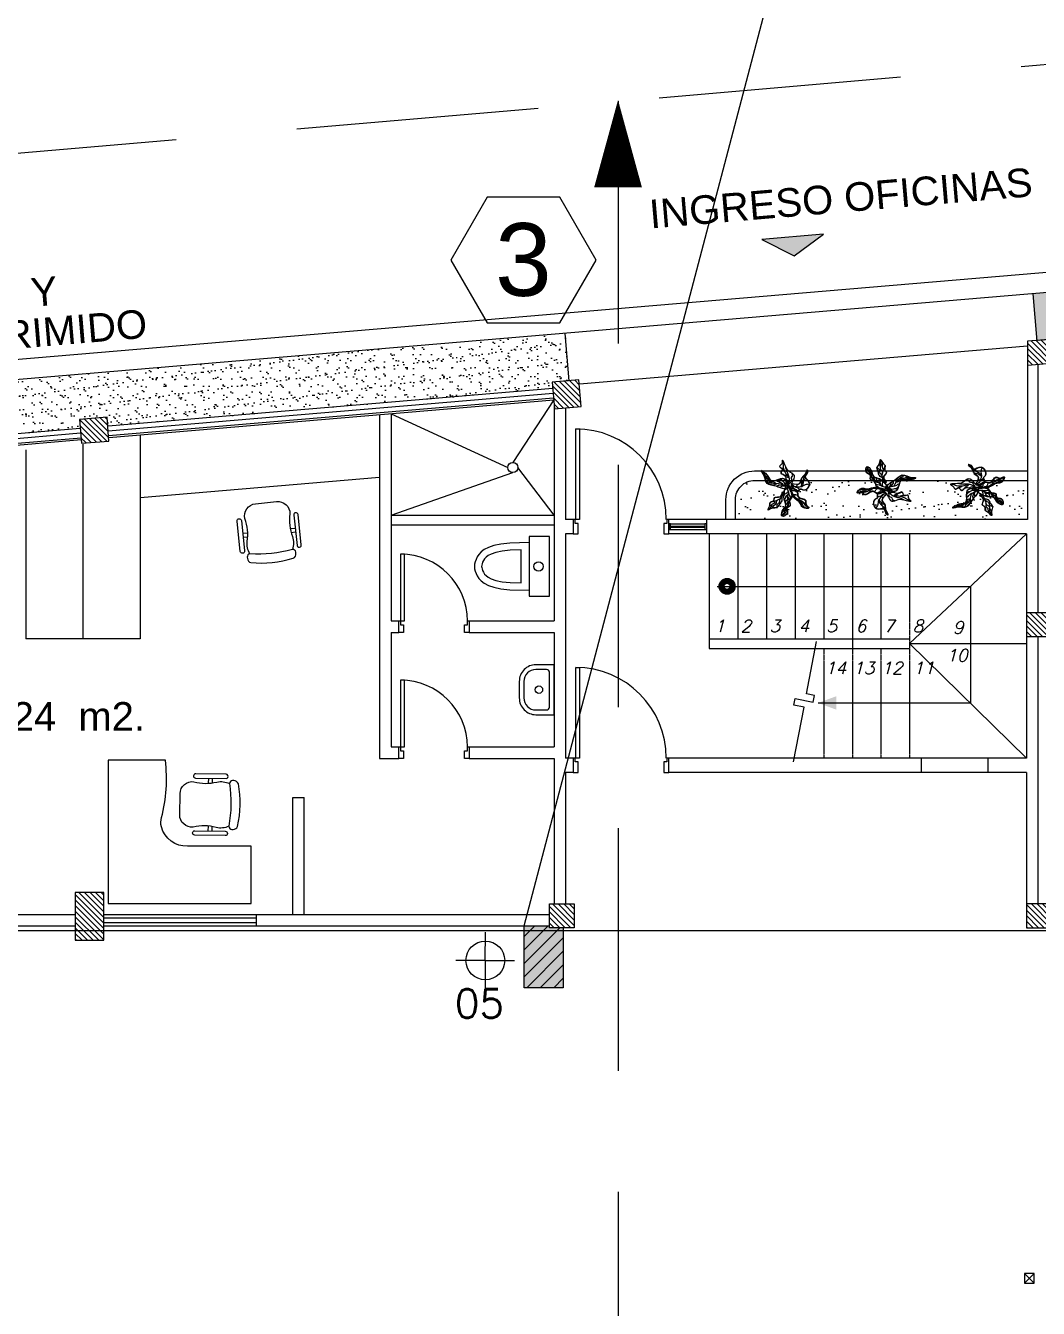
# Model space of a CAD drawing. Header units: millimetres. Extents: x -107 to 237943, y 136 to 168336.
# Drawn here: x 90443 to 101058, y 117755 to 131198 of the extents above; entities that cross this region are included whole.
import ezdxf

# ---------------------------------------------------------------- set-up
doc = ezdxf.new("R2010")
doc.units = ezdxf.units.MM
for name, pattern in [('CONTINUA', [0]), ('DASHED2', [0.375, 0.25, -0.125]), ('HIDDEN', [0.375, 0.25, -0.125]), ('HIDDEN2', [4.7625, 3.175, -1.5875])]:
    doc.linetypes.add(name, pattern=pattern)
for name, color, linetype in [('areas verdes', 82, 'Continuous'), ('edificios', 7, 'Continuous'), ('estructura metálica', 7, 'Continuous'), ('Hidrantes', 5, 'Continuous'), ('mobiliario', 34, 'Continuous'), ('sanitarios', 124, 'CONTINUA'), ('textos', 7, 'Continuous')]:
    doc.layers.add(name, color=color, linetype=linetype)
for name, color, linetype, lineweight in [('Evacuación', 94, 'DASHED2', 35), ('Línea Hidrante', 1, 'Continuous', 60), ('Zona de Seguridad', 94, 'Continuous', 9)]:
    doc.layers.add(name, color=color, linetype=linetype, lineweight=lineweight)
doc.styles.add('CUADRO', font='arial.ttf', dxfattribs={"height": 0.8})
doc.styles.get("Standard").update_dxf_attribs({"font": 'romans.shx', "width": 0.87})
doc.styles.add('style1', font='arial.ttf')
doc.styles.add('TEXTO', font='ITALIC.SHX', dxfattribs={"height": 0.25})

# ---------------------------------------------------------------- blocks, each defined once
blk = doc.blocks.new('LAVABO')
at = {"layer": 'sanitarios'}
for points in [[(-0.262, 0), (0.262, 0), (0.262, 0.192, 0.414214), (0.087, 0.366), (-0.087, 0.366, 0.414214), (-0.262, 0.192)], [(-0.182, 0.05), (0.182, 0.05, 0.414214), (0.212, 0.08), (0.212, 0.192, 0.414214), (0.087, 0.317), (-0.087, 0.317, 0.414214), (-0.212, 0.192), (-0.212, 0.08, 0.414214)]]:
    blk.add_lwpolyline(points, format="xyb", close=True, dxfattribs=at)
blk.add_circle((0, 0.16), 0.0389, dxfattribs=at)
blk = doc.blocks.new('INODORO')
at = {"layer": 'sanitarios'}
for p, q in [((0, 0.312), (0, -0.312)), ((0.212, 0.312), (0, 0.312)), ((0.212, 0.25), (0.212, 0.312)), ((0.212, -0.25), (0.212, 0.25)), ((0.212, -0.312), (0.212, -0.25)), ((0, -0.312), (0.212, -0.312))]:
    blk.add_line(p, q, dxfattribs=at)
blk.add_lwpolyline([(0.212, -0.25), (0.414, -0.244), (0.507, -0.234), (0.582, -0.219), (0.639, -0.199), (0.683, -0.177), (0.715, -0.152), (0.738, -0.126), (0.755, -0.099), (0.768, -0.074), (0.778, -0.049), (0.783, -0.024), (0.785, 0), (0.783, 0.024), (0.778, 0.049), (0.768, 0.074), (0.755, 0.099), (0.738, 0.126), (0.715, 0.152), (0.683, 0.177), (0.639, 0.199), (0.582, 0.219), (0.507, 0.234), (0.414, 0.244), (0.212, 0.25)], dxfattribs=at)
blk.add_lwpolyline([(0.297, -0.173), (0.409, -0.169), (0.496, -0.16), (0.562, -0.146), (0.609, -0.13), (0.642, -0.113), (0.663, -0.097), (0.678, -0.08), (0.69, -0.062), (0.699, -0.043), (0.705, -0.027), (0.709, -0.013), (0.71, 0), (0.709, 0.013), (0.705, 0.027), (0.699, 0.043), (0.69, 0.062), (0.678, 0.08), (0.663, 0.097), (0.642, 0.113), (0.609, 0.13), (0.562, 0.146), (0.496, 0.16), (0.409, 0.169), (0.297, 0.173)], close=True, dxfattribs=at)
blk.add_circle((0.113, 0), 0.0486, dxfattribs=at)
blk = doc.blocks.new('se')
at = {"layer": 'mobiliario'}
for p, q in [((-0.001, 0.408), (0.039, 0.435)), ((0.018, 0.372), (0.062, 0.401)), ((-0.379, 0.151), (-0.418, 0.124)), ((-0.352, 0.12), (-0.396, 0.091))]:
    blk.add_line(p, q, dxfattribs=at)
for points in [[(-0.527, 0.378, 0.327542), (-0.527, 0.32), (-0.519, 0.31, 0.414214), (-0.475, 0.301, -0.083518), (-0.105, 0.552, 0.414214), (-0.097, 0.597), (-0.104, 0.608, 0.320865), (-0.157, 0.629, 0.096797), (-0.527, 0.378)], [(-0.105, 0.552, -0.170443), (-0.018, 0.451, 0.130098), (0.116, 0.252, -0.452487), (0.092, 0.062), (-0.092, -0.062, -0.451123), (-0.277, -0.015, 0.128373), (-0.412, 0.183, -0.170443), (-0.475, 0.301)]]:
    blk.add_lwpolyline(points, format="xyb", dxfattribs=at)
for points in [[(-0.003, 0.577), (0.176, 0.313), (0.176, 0.313, -1), (0.139, 0.287), (-0.041, 0.552, -1)], [(-0.535, 0.216), (-0.356, -0.048), (-0.356, -0.048, 1), (-0.318, -0.023), (-0.498, 0.241, 1)]]:
    blk.add_lwpolyline(points, format="xyb", close=True, dxfattribs=at)
blk = doc.blocks.new('árbol 3')
at = {"layer": 'areas verdes', "color": 76}
for points in [[(-15, -5), (-41, 17), (-67, 37), (-83, 50), (-107, 47), (-142, 42), (-180, 48), (-200, 62), (-209, 81), (-233, 99), (-240, 118), (-247, 129), (-260, 166), (-286, 181)], [(-130, 80), (-117, 70), (-103, 67), (-84, 57), (-70, 46), (-63, 34), (-60, 32)], [(-56, 28), (-82, 28), (-103, 28), (-117, 17), (-125, 12)], [(-66, 71), (-81, 84), (-89, 89), (-99, 89)], [(-34, 13), (-45, 17), (-69, 19), (-94, 3)], [(-29, 8), (-37, 33), (-43, 52), (-56, 65), (-66, 74), (-71, 84), (-77, 93), (-80, 99)]]:
    blk.add_lwpolyline(points, dxfattribs=at)
at = {"layer": 'areas verdes', "color": 82}
for points in [[(-267, 151), (-260, 144), (-256, 136), (-249, 128), (-245, 123)], [(-238, 147), (-229, 132), (-232, 120), (-227, 109), (-222, 97), (-217, 89)], [(-217, 89), (-238, 94), (-244, 100), (-246, 103)], [(-238, 71), (-222, 59), (-214, 64), (-203, 58), (-189, 52), (-180, 51)], [(-126, 44), (-156, 28), (-171, 30), (-191, 34), (-208, 41), (-216, 45)], [(-173, 48), (-180, 59), (-189, 67), (-195, 78), (-199, 96)], [(-171, 66), (-161, 62), (-153, 58), (-142, 57), (-137, 50), (-132, 44)]]:
    blk.add_lwpolyline(points, dxfattribs=at)
at = {"layer": 'areas verdes', "color": 22}
for points in [[(-15, 31), (-12, 6), (-13, -18), (-6, -35), (-2, -48), (-16, -96), (-8, -130), (-6, -167), (-14, -189), (-31, -213), (-42, -232), (-42, -249), (-44, -270), (-67, -294), (-69, -297)], [(-13, 17), (0, 0), (12, -21), (17, -36), (22, -41)], [(-7, -35), (-11, -48), (-30, -62), (-39, -66), (-48, -74), (-50, -84)], [(-10, -73), (-30, -92), (-33, -94), (-37, -112), (-45, -124)], [(-10, -1), (-17, -12), (-26, -13), (-41, -19)], [(-12, -113), (-17, -129), (-32, -138), (-35, -149), (-38, -152)], [(-11, -82), (-9, -98), (1, -115), (7, -127), (9, -133)], [(-8, -130), (-4, -145), (5, -155), (11, -162)], [(-1, -49), (4, -75), (16, -95), (17, -104), (16, -114)], [(-42, -252), (-55, -271), (-65, -279), (-75, -281)], [(-44, -236), (-65, -256), (-70, -257)], [(-19, -196), (-27, -202), (-34, -204), (-40, -212), (-55, -227)], [(-40, -248), (-35, -260), (-43, -273), (-40, -287), (-42, -293)], [(-32, -213), (-30, -237), (-24, -245), (-17, -256), (-17, -267)], [(-7, -149), (-15, -153), (-20, -172), (-29, -178)], [(-6, -166), (-4, -177), (-4, -185), (-13, -201), (-15, -206)]]:
    blk.add_lwpolyline(points, dxfattribs=at)
at = {"layer": 'areas verdes', "color": 40}
for points, knots in [([(22, -18), (32, -26), (39, -29), (34, -22), (22, 1), (30, 56), (84, 135), (-13, 172), (-29, 220), (-71, 313), (-65, 248), (-114, 223), (-46, 197), (-101, 155), (-52, 139), (-19, 105), (-36, 47), (-24, 25), (-18, 18)], [0.9363006, 0.9363006, 0.9363006, 0.9363006, 0.9691419, 0.9691419, 0.9691419, 1.0709655, 1.1703554, 1.2603386, 1.369314, 1.4381166, 1.484801, 1.532285, 1.5851477, 1.6384999, 1.6795516, 1.7296197, 1.8232345, 1.8578781, 1.8578781, 1.8578781, 1.8578781]), ([(36, -25), (27, -14), (10, 5), (-4, 37), (8, 64), (10, 90), (0, 120), (-28, 145), (-43, 178), (-58, 219), (-54, 256), (-63, 282), (-66, 290)], [0, 0, 0, 0, 0.07689, 0.1326198, 0.1662862, 0.2269957, 0.2669954, 0.3262121, 0.41732, 0.4562433, 0.5535616, 0.6001672, 0.6001672, 0.6001672, 0.6001672])]:
    blk.add_open_spline(points, degree=3, knots=knots, dxfattribs=at)
at = {"layer": 'areas verdes', "color": 82}
for points, knots in [([(-11, 2), (-10, 37), (-42, 153), (-194, 27), (-208, 135), (-312, 199), (-244, 122), (-251, 31), (-122, 24), (-72, -14), (-11, -7), (-11, 2)], [0, 0, 0, 0, 0.182868, 0.416555, 0.549154, 0.680944, 0.745114, 0.934139, 1.10648, 1.278488, 1.325737, 1.325737, 1.325737, 1.325737]), ([(-8, 2), (-7, 37), (-39, 153), (-191, 27), (-206, 135), (-309, 199), (-241, 121), (-248, 31), (-119, 24), (-69, -14), (-9, -7), (-8, 2)], [0, 0, 0, 0, 0.182868, 0.416555, 0.549154, 0.680944, 0.745114, 0.934139, 1.10648, 1.278488, 1.325737, 1.325737, 1.325737, 1.325737]), ([(-116, -126), (-120, -130), (-129, -136), (-143, -139), (-158, -143), (-174, -146), (-187, -150), (-193, -153)], [0, 0, 0, 0, 0.029264, 0.055452, 0.0746565, 0.1078739, 0.1428347, 0.1428347, 0.1428347, 0.1428347]), ([(-88, -113), (-92, -119), (-99, -131), (-95, -159), (-128, -171), (-123, -196), (-125, -207), (-125, -212)], [0, 0, 0, 0, 0.034639, 0.0706072, 0.1325901, 0.1656923, 0.1916285, 0.1916285, 0.1916285, 0.1916285]), ([(-148, -142), (-152, -152), (-156, -165), (-175, -172), (-185, -183), (-194, -188), (-198, -190)], [0, 0, 0, 0, 0.0496844, 0.0674882, 0.1007055, 0.1236684, 0.1236684, 0.1236684, 0.1236684]), ([(-148, -179), (-152, -184), (-158, -192), (-169, -203), (-173, -212), (-175, -216)], [0, 0, 0, 0, 0.03246616, 0.05377168, 0.08092042, 0.08092042, 0.08092042, 0.08092042])]:
    blk.add_open_spline(points, degree=3, knots=knots, dxfattribs=at)
at = {"layer": 'areas verdes'}
for points, knots in [([(-88, 218), (-77, 209), (-63, 199), (-53, 179), (-44, 173), (-39, 168), (-38, 166)], [0, 0, 0, 0, 0.0706561, 0.0917453, 0.1122064, 0.1255449, 0.1255449, 0.1255449, 0.1255449]), ([(-79, 165), (-79, 159), (-78, 146), (-55, 147), (-43, 130), (-28, 131), (-19, 126), (-21, 112), (14, 108), (-7, 134), (-6, 153), (-21, 166), (-20, 181), (-28, 199), (-30, 212), (-31, 222)], [0, 0, 0, 0, 0.0271155, 0.059232, 0.0954053, 0.1217468, 0.1355678, 0.144279, 0.1843421, 0.2189205, 0.2569924, 0.2861517, 0.3137936, 0.330289, 0.3829786, 0.3829786, 0.3829786, 0.3829786]), ([(-29, 96), (-25, 91), (-17, 80), (-3, 65), (-5, 26), (5, 45), (18, 49), (19, 64), (42, 74), (20, 107), (50, 128), (39, 144), (35, 150)], [0, 0, 0, 0, 0.0343121, 0.0715138, 0.1185564, 0.1354111, 0.154903, 0.1818378, 0.2031285, 0.2661383, 0.3119413, 0.3494586, 0.3494586, 0.3494586, 0.3494586]), ([(176, -210), (167, -204), (149, -192), (143, -165), (137, -146), (132, -138), (130, -135)], [0, 0, 0, 0, 0.0551704, 0.1099501, 0.1383493, 0.1575389, 0.1575389, 0.1575389, 0.1575389]), ([(179, -173), (175, -168), (169, -160), (154, -157), (150, -149), (148, -144)], [0, 0, 0, 0, 0.03259188, 0.05004182, 0.07452724, 0.07452724, 0.07452724, 0.07452724])]:
    blk.add_open_spline(points, degree=3, knots=knots, dxfattribs=at)
at = {"layer": 'areas verdes', "color": 22}
for points, knots in [([(26, 44), (64, 37), (122, 26), (123, 95), (155, 124), (178, 146), (196, 207), (199, 145), (145, 113), (257, 59), (174, -43), (117, 2), (84, -63), (41, 0), (30, 31), (26, 44)], [0, 0, 0, 0, 0.157182, 0.235929, 0.297644, 0.368104, 0.43396, 0.49021, 0.562613, 0.700815, 0.869999, 0.924666, 1.005001, 1.108295, 1.188876, 1.188876, 1.188876, 1.188876]), ([(29, 43), (68, 36), (125, 25), (126, 94), (158, 123), (181, 144), (199, 206), (203, 144), (148, 112), (260, 57), (177, -44), (121, 0), (88, -65), (44, -1), (34, 29), (29, 43)], [0, 0, 0, 0, 0.157182, 0.235929, 0.297644, 0.368104, 0.43396, 0.49021, 0.562613, 0.700815, 0.869999, 0.924666, 1.005001, 1.108295, 1.188876, 1.188876, 1.188876, 1.188876]), ([(34, 37), (41, 30), (58, 15), (95, 11), (140, 8), (155, 49), (157, 77), (159, 103), (167, 123), (188, 146), (193, 169), (197, 186)], [0, 0, 0, 0, 0.0516977, 0.112857, 0.1947845, 0.2504954, 0.3147001, 0.3476255, 0.3851684, 0.4227521, 0.5086457, 0.5086457, 0.5086457, 0.5086457]), ([(1, 26), (-7, 32), (-20, 39), (-25, 7), (-43, -4), (-44, -18), (-46, -51), (-64, -106), (-14, -188), (-70, -228), (-85, -322), (6, -270), (-39, -211), (31, -194), (-8, -139), (44, -99), (20, -46), (23, -15), (1, 26)], [0.7801138, 0.7801138, 0.7801138, 0.7801138, 0.8069013, 0.8250452, 0.8725292, 0.8725292, 0.8725292, 0.9901937, 1.0664767, 1.1518406, 1.2133417, 1.2866813, 1.3418668, 1.3926035, 1.4455036, 1.5046429, 1.5757652, 1.6178206, 1.6178206, 1.6178206, 1.6178206]), ([(3, 27), (-5, 33), (-18, 40), (-23, 8), (-41, -3), (-42, -17), (-44, -50), (-62, -104), (-12, -187), (-68, -227), (-83, -321), (8, -269), (-37, -210), (33, -193), (-6, -138), (46, -97), (22, -44), (25, -14), (3, 27)], [0.7801138, 0.7801138, 0.7801138, 0.7801138, 0.8069013, 0.8250452, 0.8725292, 0.8725292, 0.8725292, 0.9901937, 1.0664767, 1.1518406, 1.2133417, 1.2866813, 1.3418668, 1.3926035, 1.4455036, 1.5046429, 1.5757652, 1.6178206, 1.6178206, 1.6178206, 1.6178206]), ([(52, 21), (54, 18), (63, 6), (91, 13), (107, -15), (126, -13), (135, -12)], [0, 0, 0, 0, 0.0198324, 0.072785, 0.1171375, 0.1632985, 0.1632985, 0.1632985, 0.1632985]), ([(75, 14), (80, 16), (91, 20), (85, 41), (96, 39), (101, 38)], [0, 0, 0, 0, 0.02681072, 0.05315109, 0.07319409, 0.07319409, 0.07319409, 0.07319409]), ([(129, 12), (133, 12), (143, 15), (160, 30), (182, 37), (223, 46), (220, 32), (220, 30)], [0, 0, 0, 0, 0.0199049, 0.0549206, 0.1109278, 0.1703312, 0.1785626, 0.1785626, 0.1785626, 0.1785626]), ([(130, 16), (132, 25), (136, 42), (144, 64), (134, 78), (137, 90), (135, 103), (141, 107), (143, 109)], [0, 0, 0, 0, 0.0479971, 0.0941222, 0.1096565, 0.1294803, 0.1558207, 0.1686826, 0.1686826, 0.1686826, 0.1686826]), ([(154, 53), (154, 65), (155, 81), (169, 97), (185, 98), (190, 89), (194, 84)], [0, 0, 0, 0, 0.0577137, 0.0834376, 0.1034805, 0.1315283, 0.1315283, 0.1315283, 0.1315283])]:
    blk.add_open_spline(points, degree=3, knots=knots, dxfattribs=at)
at = {"layer": 'areas verdes', "color": 30}
for points, knots in [([(20, -3), (44, 1), (102, -20), (88, -94), (139, -111), (191, -126), (168, -177), (237, -216), (168, -214), (137, -193), (124, -147), (84, -125), (56, -96), (39, -87), (31, -83)], [0.0155931, 0.0155931, 0.0155931, 0.0155931, 0.09713, 0.1690756, 0.2191745, 0.2719147, 0.3172664, 0.3746467, 0.421679, 0.4643262, 0.5138518, 0.5751827, 0.6190689, 0.6492155, 0.6492155, 0.6492155, 0.6492155]), ([(89, -40), (84, -36), (71, -25), (50, -34), (29, -30), (19, -24), (12, -19)], [0, 0, 0, 0, 0.0320309, 0.084341, 0.1004318, 0.1435272, 0.1435272, 0.1435272, 0.1435272]), ([(13, -24), (18, -32), (26, -43), (29, -63), (36, -74), (41, -82), (43, -85)], [0, 0, 0, 0, 0.0506208, 0.0705123, 0.1019619, 0.1194941, 0.1194941, 0.1194941, 0.1194941]), ([(16, -7), (41, -3), (98, -24), (85, -98), (136, -115), (187, -129), (164, -180), (233, -219), (165, -217), (133, -197), (120, -150), (80, -128), (53, -99), (35, -91), (28, -86)], [0.0155931, 0.0155931, 0.0155931, 0.0155931, 0.09713, 0.1690756, 0.2191745, 0.2719147, 0.3172664, 0.3746467, 0.421679, 0.4643262, 0.5138518, 0.5751827, 0.6190689, 0.6492155, 0.6492155, 0.6492155, 0.6492155]), ([(22, -27), (23, -27), (33, -38), (40, -75), (75, -105), (109, -129), (145, -135), (159, -165), (179, -192), (201, -202), (213, -209)], [0.0302946, 0.0302946, 0.0302946, 0.0302946, 0.0320048, 0.0836764, 0.1510351, 0.1898478, 0.2299355, 0.2675923, 0.2995721, 0.3478317, 0.3478317, 0.3478317, 0.3478317]), ([(95, -79), (89, -77), (74, -72), (47, -78), (41, -62), (38, -56)], [0, 0, 0, 0, 0.0358092, 0.0857284, 0.115385, 0.115385, 0.115385, 0.115385]), ([(142, -115), (135, -112), (121, -107), (106, -124), (90, -117), (84, -112), (83, -110)], [0, 0, 0, 0, 0.0359808, 0.0691981, 0.1000726, 0.1111067, 0.1111067, 0.1111067, 0.1111067]), ([(99, -124), (107, -130), (121, -142), (128, -163), (132, -175), (133, -178)], [0, 0, 0, 0, 0.0486613, 0.0943198, 0.1138245, 0.1138245, 0.1138245, 0.1138245])]:
    blk.add_open_spline(points, degree=3, knots=knots, dxfattribs=at)
at = {"layer": 'areas verdes', "color": 76}
for points, knots in [([(-70, -48), (-67, -65), (-87, -109), (-155, -84), (-152, -140), (-200, -144), (-193, -188), (-230, -248), (-170, -200), (-120, -221), (-102, -167), (-63, -140), (-82, -88), (-48, -71), (-44, -33), (-71, -42), (-70, -48)], [0, 0, 0, 0, 0.0868425, 0.1831275, 0.2430135, 0.2947277, 0.3769443, 0.4500427, 0.5199786, 0.6195622, 0.6939521, 0.7664508, 0.8488186, 0.9087176, 0.9480911, 0.9815843, 0.9815843, 0.9815843, 0.9815843]), ([(-69, -49), (-67, -66), (-87, -110), (-155, -85), (-151, -141), (-200, -145), (-192, -189), (-229, -249), (-170, -201), (-119, -222), (-102, -168), (-63, -141), (-82, -89), (-48, -73), (-44, -34), (-71, -43), (-69, -49)], [0, 0, 0, 0, 0.0868425, 0.1831275, 0.2430135, 0.2947277, 0.3769443, 0.4500427, 0.5199786, 0.6195622, 0.6939521, 0.7664508, 0.8488186, 0.9087176, 0.9480911, 0.9815843, 0.9815843, 0.9815843, 0.9815843]), ([(-52, -44), (-58, -53), (-69, -70), (-73, -98), (-92, -117), (-114, -125), (-136, -140), (-126, -162), (-148, -187), (-180, -189), (-197, -215), (-207, -225), (-213, -231)], [0, 0, 0, 0, 0.0604792, 0.1021018, 0.1428137, 0.1928059, 0.228749, 0.2609172, 0.2993539, 0.3791478, 0.4106143, 0.4561307, 0.4561307, 0.4561307, 0.4561307]), ([(-77, -93), (-82, -95), (-93, -99), (-107, -99), (-116, -97), (-119, -96)], [0, 0, 0, 0, 0.02793387, 0.05672613, 0.07469761, 0.07469761, 0.07469761, 0.07469761])]:
    blk.add_open_spline(points, degree=3, knots=knots, dxfattribs=at)
blk = doc.blocks.new('puerta 70')
at = {"layer": 'edificios', "color": 4}
for points in [[(0, 720), (0, 740), (120, 740), (120, 690), (40, 690), (40, 720)], [(-700, 20), (0, 20), (0, 60), (-700, 60)], [(0, 20), (40, 20), (40, 50), (120, 50), (120, 0), (0, 0)]]:
    blk.add_lwpolyline(points, close=True, dxfattribs=at)
blk.add_arc((0, 20), 700, 90, 180, dxfattribs=at)

msp = doc.modelspace()

# ---------------------------------------------------------------- hatches: boundary and pattern name
h = msp.add_hatch(color=256)
h.dxf.hatch_style = 1
h.paths.add_polyline_path([(98160, 128957), (98499, 128787), (98806, 129012)])
at = {"layer": 'areas verdes'}
h = msp.add_hatch(dxfattribs=at)
h.set_pattern_fill('AR-SAND', color=82, scale=3)
h.paths.add_polyline_path([(105918, 128307), (106207, 128331), (106218, 128207), (110931, 128605), (110924, 128692), (111213, 128716), (111220, 128630), (115923, 129027), (115916, 129114), (116205, 129139), (116212, 129052), (120910, 129449), (120904, 129524), (121203, 129549), (121205, 129524), (121861, 129580), (121813, 130148), (101003, 128388), (101045, 127893), (101245, 127893), (101245, 127786), (105929, 128182)])
h = msp.add_hatch(dxfattribs=at)
h.set_pattern_fill('AR-SAND', color=82, scale=3)
h.paths.add_polyline_path([(95962, 127461), (96141, 127476), (96099, 127973), (90344, 127486), (90392, 126923), (91014, 126976), (91007, 127070), (91296, 127094), (91303, 127000), (91309, 127001), (95967, 127394)])
h = msp.add_hatch(dxfattribs=at)
h.set_pattern_fill('AR-SAND', color=256, scale=5)
h.set_pattern_definition([(37.5, (0, 12063), (-8.00016, 244.70662), [0, -193.04, 0, -215.9, 0, -206.375]), (7.5, (0, 12063), (224.76164, 358.41255), [0, -104.14, 0, -173.99, 0, -66.675]), (327.5, (-156.2, 12063), (395.49619, 0.7186), [0, -63.5, 0, -228.6, 0, -298.45]), (317.5, (-156.2, 12063), (381.7782, 111.46466), [0, -31.75, 0, -149.86, 0, -171.45])])
h.paths.add_polyline_path([(100945, 126432), (98083, 126432, 0.414214), (97883, 126232), (97883, 126022), (100945, 126022)])
at = {"layer": 'edificios'}
h = msp.add_hatch(dxfattribs=at)
h.set_pattern_fill('ANSI31', color=1, scale=13, angle=270)
h.paths.add_polyline_path([(131201, 130410), (130912, 130386), (130933, 130137), (131222, 130161)])
h.paths.add_polyline_path([(126197, 130007), (125908, 129982), (125929, 129733), (126218, 129758)])
h.paths.add_polyline_path([(121203, 129551), (120904, 129526), (120923, 129309), (121222, 129335)])
h.paths.add_polyline_path([(116205, 129139), (115916, 129114), (115933, 128908), (116222, 128932)])
h.paths.add_polyline_path([(110945, 128443), (111234, 128467), (111213, 128716), (110924, 128692)])
h.paths.add_polyline_path([(106207, 128331), (105918, 128307), (105939, 128058), (106228, 128082)])
h.paths.add_polyline_path([(101213, 127914), (100945, 127891), (100945, 127640), (101234, 127664)])
h.paths.add_polyline_path([(95985, 127182), (96264, 127206), (96241, 127485), (95962, 127461)])
h.paths.add_polyline_path([(91296, 127094), (91007, 127070), (91027, 126821), (91316, 126845)])
h.paths.add_polyline_path([(86071, 126402), (86360, 126426), (86339, 126676), (86050, 126651)])
h.paths.add_polyline_path([(81337, 126252), (81048, 126228), (81069, 125979), (81358, 126003)])
h.paths.add_polyline_path([(75932, 125549), (76226, 125574), (76205, 125823), (75911, 125799)])
h.paths.add_polyline_path([(71196, 125404), (70921, 125404), (70921, 125129), (71196, 125129)])
h = msp.add_hatch(dxfattribs=at)
h.set_pattern_fill('ANSI31', color=1, scale=13, angle=270)
h.paths.add_polyline_path([(130933, 126622), (131193, 126622), (131193, 126882), (130933, 126882)])
h.paths.add_polyline_path([(125938, 124791), (126198, 124791), (126198, 125051), (125938, 125051)])
h.paths.add_polyline_path([(120933, 124791), (121193, 124791), (121193, 125051), (120933, 125051)])
h.paths.add_polyline_path([(116188, 125046), (115938, 125046), (115938, 124796), (116188, 124796)])
h.paths.add_polyline_path([(110938, 124791), (111193, 124791), (111193, 125051), (110938, 125051)])
h.paths.add_polyline_path([(105933, 124791), (106193, 124791), (106193, 125051), (105933, 125051)])
h.paths.add_polyline_path([(101193, 125046), (100933, 125046), (100933, 124796), (101193, 124796)])
at = {"layer": 'edificios', "ltscale": 0.25}
h = msp.add_hatch(color=256, dxfattribs=at)
h.paths.add_polyline_path([(97712, 125322, -1), (97878, 125322, -1)])
h.paths.add_polyline_path([(97827, 125322, 1), (97763, 125322, 1)], flags=16)
at = {"layer": 'edificios'}
msp.add_hatch(color=256, dxfattribs=at).paths.add_polyline_path([(98939, 124030), (98749, 124100), (98939, 124170)])
h = msp.add_hatch(dxfattribs=at)
h.set_pattern_fill('ANSI31', color=1, scale=13, angle=270)
h.paths.add_polyline_path([(76186, 122114), (75876, 122114), (75876, 121614), (76186, 121614)])
h.paths.add_polyline_path([(81273, 121994), (81013, 121994), (81013, 121744), (81273, 121744)])
h.paths.add_polyline_path([(86243, 121994), (85983, 121994), (85983, 121744), (86243, 121744)])
h.paths.add_polyline_path([(91263, 122114), (90963, 122114), (90963, 121614), (91263, 121614)])
h.paths.add_polyline_path([(95933, 121994), (96193, 121994), (96193, 121744), (95933, 121744)])
h.paths.add_polyline_path([(101193, 121994), (100933, 121994), (100933, 121744), (101193, 121744)])
h.paths.add_polyline_path([(106213, 122114), (105913, 122114), (105913, 121614), (106213, 121614)])
h.paths.add_polyline_path([(110938, 121994), (111188, 121994), (111188, 121744), (110938, 121744)])
h.paths.add_polyline_path([(116193, 121994), (115933, 121994), (115933, 121744), (116193, 121744)])
h.paths.add_polyline_path([(121213, 121719), (120913, 121719), (120913, 122019), (121213, 122019)])
h.paths.add_polyline_path([(126213, 121719), (125913, 121719), (125913, 122019), (126213, 122019)])
h.paths.add_polyline_path([(131213, 121719), (130913, 121719), (130913, 122019), (131213, 122019)])
h = msp.add_hatch(color=42, dxfattribs=at)
h.dxf.hatch_style = 1
h.paths.add_polyline_path([(95836, 121114), (95978, 121114), (96078, 121214), (96078, 121356)], flags=17)
h.paths.add_polyline_path([(95668, 121229), (95668, 121114), (95695, 121114), (96078, 121497), (96078, 121639)])
h.paths.add_polyline_path([(95668, 121511), (95668, 121370), (96042, 121744), (95933, 121744), (95933, 121764), (95921, 121764)])
h.paths.add_polyline_path([(95668, 121653), (95779, 121764), (95668, 121764)], flags=17)
h = msp.add_hatch(color=250, dxfattribs=at)
h.dxf.hatch_style = 1
h.paths.add_polyline_path([(95978, 121114), (96078, 121114), (96078, 121214)], flags=17)
h.paths.add_polyline_path([(95695, 121114), (95836, 121114), (96078, 121356), (96078, 121497)])
h.paths.add_polyline_path([(95668, 121370), (95668, 121229), (96078, 121639), (96078, 121744), (96042, 121744)])
h.paths.add_polyline_path([(95668, 121511), (95921, 121764), (95779, 121764), (95668, 121653)])

# ---------------------------------------------------------------- linework, layer by layer
at = {"color": 114, "true_color": 0x139b48}
msp.add_lwpolyline([(96652, 130419, 0, 500, 0), (96652, 129505, 500, 500, 0)], format="xyseb", dxfattribs=at)
at = {"color": 0}
msp.add_lwpolyline([(98160, 128957), (98499, 128787), (98806, 129012)], close=True, dxfattribs=at)
at = {"layer": 'edificios'}
for p, q in [((101045, 127893), (101003, 128388)), ((96141, 127476), (96099, 127973)), ((95967, 127394), (91309, 127000)), ((95978, 127274), (91313, 126880)), ((91014, 126976), (86347, 126581)), ((91309, 127001), (91303, 127000)), ((91643, 126908), (91643, 124773)), ((91024, 126856), (86357, 126461)), ((91043, 126813), (91043, 124773)), ((90443, 126752), (90443, 124773)), ((94153, 126463), (91643, 126251)), ((96183, 126022), (96103, 126022)), ((100945, 126022), (97183, 126022)), ((97203, 125977), (97563, 125977)), ((97583, 125872), (97583, 126022)), ((96183, 125872), (96103, 125872)), ((100933, 125872), (97183, 125872)), ((97203, 125917), (97563, 125917)), ((97608, 125872), (97608, 124672)), ((97908, 125872), (97908, 124772)), ((98208, 125872), (98208, 124772)), ((98508, 125872), (98508, 124772)), ((98808, 125872), (98808, 124772)), ((99108, 125872), (99108, 124672)), ((99408, 125872), (99408, 124772)), ((99708, 124722), (100933, 125872)), ((97691, 125322), (100347, 125322)), ((100347, 125322), (100347, 124096)), ((94273, 124959), (94353, 124959)), ((91643, 124773), (90443, 124773)), ((94273, 124839), (94353, 124839)), ((99708, 124722), (100933, 123522)), ((99708, 124722), (100933, 124722)), ((98749, 124100), (100344, 124100)), ((94273, 123639), (94353, 123639)), ((95093, 123639), (95983, 123639)), ((94153, 123519), (94353, 123519)), ((95093, 123519), (95983, 123519)), ((96203, 123522), (96103, 123522)), ((100933, 123522), (97183, 123522)), ((99833, 123372), (99833, 123522)), ((100533, 123372), (100533, 123522)), ((96183, 123372), (96103, 123372)), ((100933, 123372), (97183, 123372)), ((86243, 121884), (90963, 121884)), ((92863, 121764), (92863, 121884)), ((86243, 121764), (90963, 121764)), ((95921, 121764), (95668, 121511)), ((95779, 121764), (95668, 121653)), ((96042, 121744), (95668, 121370)), ((96078, 121639), (95668, 121229)), ((96078, 121497), (95695, 121114)), ((96078, 121356), (95836, 121114)), ((96078, 121214), (95978, 121114))]:
    msp.add_line(p, q, dxfattribs=at)
at = {"layer": 'edificios', "ltscale": 0.25}
for p, q in [((96247, 127446), (100945, 127843)), ((100945, 127643), (100945, 126022)), ((101053, 127649), (101053, 125046)), ((95983, 127213), (95983, 124959)), ((96103, 127192), (96103, 126022)), ((94153, 127120), (94153, 123519)), ((94273, 127130), (94273, 124959)), ((94273, 126067), (95983, 126067)), ((94273, 125967), (95983, 125967)), ((96103, 125872), (96103, 123522)), ((100933, 125872), (100933, 125046)), ((95093, 124959), (95983, 124959)), ((94273, 124839), (94273, 123639)), ((95093, 124839), (95983, 124839)), ((95983, 124839), (95983, 123639)), ((100933, 124796), (100933, 123522)), ((101053, 124796), (101053, 121994)), ((95983, 123519), (95983, 121994)), ((96103, 123372), (96103, 121994)), ((100933, 123372), (100933, 121994)), ((93243, 121884), (93243, 123109)), ((93243, 123109), (93363, 123109)), ((93363, 121884), (93363, 123109)), ((91263, 121884), (95933, 121884)), ((91263, 121764), (95933, 121764))]:
    msp.add_line(p, q, dxfattribs=at)
at = {"layer": 'edificios', "color": 4, "ltscale": 0.25}
for p, q in [((95972, 127344), (91308, 126950)), ((95976, 127294), (91312, 126900)), ((91018, 126926), (86351, 126531)), ((91023, 126876), (86355, 126481))]:
    msp.add_line(p, q, dxfattribs=at)
at = {"layer": 'edificios', "color": 124, "ltscale": 0.25}
for p, q in [((95979, 127275), (95550, 126620)), ((94273, 127130), (95497, 126567)), ((94273, 126067), (95550, 126514)), ((95983, 126067), (95603, 126567))]:
    msp.add_line(p, q, dxfattribs=at)
at = {"layer": 'edificios', "color": 4}
for p, q in [((97203, 125952), (97563, 125952)), ((97203, 125942), (97563, 125942)), ((91263, 121849), (92863, 121849)), ((91263, 121799), (92863, 121799))]:
    msp.add_line(p, q, dxfattribs=at)
at = {"layer": 'edificios', "linetype": 'HIDDEN'}
for p, q in [((99708, 125872), (99708, 123527)), ((98808, 124672), (98808, 123527)), ((99108, 124672), (99108, 123527)), ((99408, 124672), (99408, 123527))]:
    msp.add_line(p, q, dxfattribs=at)
at = {"layer": 'edificios', "color": 253, "linetype": 'DASHED2'}
msp.add_line((99708, 123799), (99708, 123710), dxfattribs=at)
at = {"layer": 'edificios'}
for points in [[(138168, 125267), (141042, 125267, 0.411547), (141798, 126030), (141798, 127623, 0.200808), (141514, 128301, 0.221076), (133060, 131310), (70921, 126054)], [(138168, 125267), (138168, 125467), (141042, 125467, 0.411787), (141596, 126025), (141596, 127623, 0.200808), (141372, 128157, 0.222011), (133079, 131101), (70921, 125843)], [(97783, 126022), (97783, 126232, -0.414214), (98083, 126532), (100945, 126532)], [(97883, 126022), (97883, 126232, -0.414214), (98083, 126432), (100945, 126432)]]:
    msp.add_lwpolyline(points, format="xyb", dxfattribs=at)
at = {"layer": 'edificios', "color": 1}
for points in [[(101213, 127914), (100945, 127891), (100945, 127640), (101234, 127664)], [(95985, 127182), (96264, 127206), (96241, 127485), (95962, 127461)], [(91296, 127094), (91007, 127070), (91027, 126821), (91316, 126845)], [(101193, 125046), (100933, 125046), (100933, 124796), (101193, 124796)], [(91263, 122114), (90963, 122114), (90963, 121614), (91263, 121614)], [(95933, 121994), (96193, 121994), (96193, 121744), (95933, 121744)], [(101193, 121994), (100933, 121994), (100933, 121744), (101193, 121744)]]:
    msp.add_lwpolyline(points, close=True, dxfattribs=at)
at = {"layer": 'edificios', "color": 4}
for points in [[(96208, 126972), (96248, 126972), (96248, 126022), (96208, 126022)], [(96203, 126022), (96183, 126022), (96183, 125872), (96233, 125872), (96233, 125982), (96203, 125982)], [(97163, 126022), (97163, 125982), (97133, 125982), (97133, 125872), (97183, 125872), (97183, 126022)], [(96208, 124472), (96248, 124472), (96248, 123522), (96208, 123522)], [(96203, 123522), (96183, 123522), (96183, 123372), (96233, 123372), (96233, 123482), (96203, 123482)], [(97163, 123522), (97163, 123482), (97133, 123482), (97133, 123372), (97183, 123372), (97183, 123522)]]:
    msp.add_lwpolyline(points, close=True, dxfattribs=at)
at = {"layer": 'edificios'}
for points in [[(97183, 125917), (97203, 125917), (97203, 125977), (97183, 125977)], [(97563, 125917), (97583, 125917), (97583, 125977), (97563, 125977)]]:
    msp.add_lwpolyline(points, close=True, dxfattribs=at)
for points in [[(98492, 123483), (98602, 124055), (98495, 124076), (98508, 124145), (98699, 124109), (98713, 124178), (98629, 124194), (98734, 124744)], [(96078, 121744), (96078, 121114), (95668, 121114), (95668, 121764)]]:
    msp.add_lwpolyline(points, dxfattribs=at)
at = {"layer": 'edificios', "color": 124, "ltscale": 0.25}
msp.add_circle((95550, 126567), 53, dxfattribs=at)
at = {"layer": 'edificios', "ltscale": 0.25}
for radius in [83, 32]:
    msp.add_circle((97795, 125322), radius, dxfattribs=at)
at = {"layer": 'edificios', "color": 4}
for centre in [(96208, 126022), (96208, 123522)]:
    msp.add_arc(centre, 950, 0, 90, dxfattribs=at)
at = {"layer": 'estructura metálica', "color": 40}
for p, q in [((101013, 118019), (100913, 118119)), ((100913, 118019), (101013, 118119))]:
    msp.add_line(p, q, dxfattribs=at)
msp.add_lwpolyline([(101013, 118119), (100913, 118119), (100913, 118019), (101013, 118019)], close=True, dxfattribs=at)
at = {"layer": 'Evacuación', "linetype": 'HIDDEN2', "lineweight": 25, "ltscale": 800}
for points in [[(21163, 123899), (158135, 135705), (163995, 136210)], [(96655, 130406), (96655, 104749), (99764, 102391), (99764, 77002)]]:
    msp.add_lwpolyline(points, dxfattribs=at)
at = {"layer": 'Hidrantes', "color": 5}
for q in [(95262, 121697), (94952, 121401), (95261, 121084), (95566, 121401)]:
    msp.add_line((95261, 121401), q, dxfattribs=at)
msp.add_circle((95261, 121401), 203, dxfattribs=at)
at = {"layer": 'Línea Hidrante', "lineweight": 30}
msp.add_lwpolyline([(95668, 121764), (100418, 139804)], dxfattribs=at)
at = {"layer": 'Línea Hidrante', "lineweight": -2}
msp.add_lwpolyline([(18282, 114970), (58949, 114970), (58949, 121714), (120541, 121714), (120541, 109238), (128718, 109238), (128718, 107899), (120541, 107899), (120541, 95724), (135868, 95724), (135868, 95724), (120541, 95724), (120541, 72411), (135683, 72411), (135683, 48713), (126138, 48713)], dxfattribs=at)
at = {"layer": 'mobiliario', "ltscale": 500}
msp.add_lwpolyline([(92207, 122599), (92139, 122599, -0.357141), (91867, 122802, -0.174735), (91868, 122899, 0.095215), (91907, 123499), (91307, 123499), (91307, 121999), (92807, 121999), (92807, 122599)], format="xyb", close=True, dxfattribs=at)
at = {"layer": 'textos'}
for p, q in [((97608, 124772), (99708, 124772)), ((97608, 124672), (99708, 124672))]:
    msp.add_line(p, q, dxfattribs=at)
at = {"layer": 'Zona de Seguridad', "lineweight": -2}
msp.add_lwpolyline([(96422, 128742), (96041, 129402), (95279, 129402), (94898, 128742), (95279, 128082), (96041, 128082)], close=True, dxfattribs=at)

# ---------------------------------------------------------------- block references
at = {"layer": 'areas verdes'}
msp.add_blockref('árbol 3', (98441, 126354), dxfattribs=at)
for p, rotation in [((99455, 126340), 232.2191279770302), ((100429, 126348), 69.10160069632997)]:
    msp.add_blockref('árbol 3', p, dxfattribs=dict(at, rotation=rotation))
at = {"layer": 'edificios', "linetype": 'CONTINUA', "xscale": 1000, "yscale": 1000, "zscale": 1000}
for name, p, rotation in [('INODORO', (95932, 125531), 180), ('LAVABO', (95983, 124239), 89.99999999999999)]:
    msp.add_blockref(name, p, dxfattribs=dict(at, rotation=rotation))
at = {"layer": 'edificios', "rotation": 270}
for p in [(94353, 124959), (94353, 123639)]:
    msp.add_blockref('puerta 70', p, dxfattribs=at)
at = {"layer": 'mobiliario', "ltscale": 500}
for p, xscale, yscale, zscale, rotation in [((92962, 126199), 999.9999999999998, 999.9999999999998, 999.9999999999998, 151.8415562908206), ((92060, 123039), 999.9999999999999, 999.9999999999999, 999.9999999999999, 234.9149475583197)]:
    msp.add_blockref('se', p, dxfattribs=dict(at, xscale=xscale, yscale=yscale, zscale=zscale, rotation=rotation))

# ---------------------------------------------------------------- texts
at = {"layer": 'Evacuación', "color": 7, "lineweight": -2, "insert": (95660, 128742), "char_height": 762, "width": 1065.13, "attachment_point": 5, "style": 'CUADRO'}
msp.add_mtext('3', dxfattribs=at)
at = {"layer": 'Hidrantes', "color": 5, "lineweight": 30}
msp.add_text('05', height=300.2, dxfattribs=at).set_placement((94942, 120800))
at = {"layer": 'textos', "style": 'style1'}
for s, p in [('INGRESO OFICINAS', (96993, 129072)), ('HIDROGENO Y', (87819, 128023))]:
    msp.add_text(s, height=300, rotation=4.8349, dxfattribs=at).set_placement(p)
at = {"layer": 'textos'}
for s, height, style, p in [('1', 130, 'TEXTO', (97663, 124841)), ('2', 130, 'TEXTO', (97936, 124841)), ('3', 130, 'TEXTO', (98240, 124841)), ('4', 130, 'TEXTO', (98543, 124841)), ('5', 130, 'TEXTO', (98836, 124841)), ('6', 130, 'TEXTO', (99143, 124841)), ('7', 130, 'TEXTO', (99436, 124841)), ('8', 130, 'TEXTO', (99740, 124841)), ('9', 130, 'TEXTO', (100161, 124826)), ('10', 130, 'TEXTO', (100093, 124534)), ('14', 130, 'TEXTO', (98820, 124401)), ('13', 130, 'TEXTO', (99116, 124401)), ('12', 130, 'TEXTO', (99412, 124401)), ('11', 130, 'TEXTO', (99743, 124401)), ('54,24  m2.', 300, 'style1', (89714, 123809))]:
    msp.add_text(s, height=height, dxfattribs=dict(at, style=style)).set_placement(p)
at = {"layer": 'textos', "insert": (87850, 127902), "char_height": 300, "width": 4066.87, "attachment_point": 1, "rotation": 4.8349, "style": 'style1'}
msp.add_mtext('AIRE COMPRIMIDO', dxfattribs=at)

doc.saveas('drawing.dxf')
